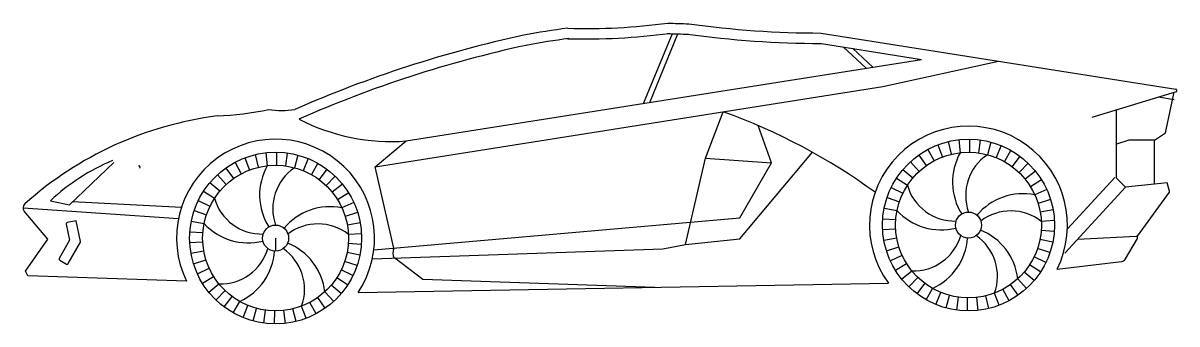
# Model space of a CAD drawing. Header units: millimetres. Extents: x 1005 to 5435, y 862 to 2018.
import ezdxf

# ---------------------------------------------------------------- set-up
doc = ezdxf.new("R2010")
doc.units = ezdxf.units.MM

# ---------------------------------------------------------------- blocks, each defined once
blk = doc.blocks.new('*U2')
blk.add_line((14.9, 20.1), (-14.9, -20.1))
blk = doc.blocks.new('*U3')
at = {"color": 0, "linetype": 'ByBlock', "lineweight": -2, "transparency": 16777216}
for p, rotation in [((1902.4, 1487.9), 50.39999999999988), ((1940.1, 1494.6), 43.19999999999989), ((1978.3, 1496.6), 35.99999999999991), ((2016.5, 1493.7), 28.7999999999999), ((2054.1, 1486.1), 21.59999999999989), ((1831, 1460.5), 64.79999999999986), ((1865.8, 1476.5), 57.59999999999989), ((2090.4, 1473.8), 14.39999999999991), ((2124.8, 1457.1), 7.199999999999878), ((1768.6, 1416.3), 79.19999999999983), ((1798.4, 1440.4), 71.99999999999982), ((2186.1, 1411.5), 352.799999999999), ((1719.2, 1358), 93.59999999999982), ((1742.1, 1388.7), 86.39999999999982), ((2212, 1383.2), 345.5999999999989), ((2234.2, 1352), 338.3999999999989), ((1700.3, 1324.7), 100.7999999999998), ((2252.2, 1318.2), 331.1999999999989), ((1685.8, 1289.2), 107.9999999999997), ((2265.9, 1282.4), 323.999999999999), ((1675.9, 1252.2), 115.1999999999997), ((2275, 1245.2), 316.799999999999), ((1670.2, 1176), 129.5999999999997), ((1670.6, 1214.3), 122.3999999999997), ((2279.4, 1207.2), 309.599999999999), ((1674.5, 1137.9), 136.7999999999996), ((2273.7, 1130.9), 295.199999999999), ((2278.9, 1168.9), 302.3999999999991), ((1683.6, 1100.7), 143.9999999999996), ((2263.7, 1094), 287.9999999999991), ((1697.3, 1064.9), 151.1999999999996), ((2249.2, 1058.5), 280.7999999999991), ((1715.4, 1031.2), 158.3999999999996), ((1737.5, 999.9), 165.5999999999995), ((2230.4, 1025.2), 273.5999999999991), ((1763.4, 971.7), 172.7999999999995), ((2181, 966.8), 259.1999999999991), ((2207.5, 994.4), 266.3999999999991), ((1792.6, 946.9), 180), ((1824.7, 926), 187.1999999999994), ((1859.2, 909.3), 194.3999999999993), ((2118.6, 922.6), 244.7999999999992), ((2151.2, 942.8), 251.9999999999992), ((1895.5, 897.1), 201.5999999999994), ((1933, 889.5), 208.7999999999994), ((1971.2, 886.6), 215.9999999999992), ((2009.5, 888.6), 223.1999999999992), ((2047.2, 895.3), 230.3999999999992), ((2083.7, 906.7), 237.5999999999993)]:
    blk.add_blockref('*U2', p, dxfattribs=dict(at, rotation=rotation))
blk.add_blockref('*U2', (2156.9, 1436.2), dxfattribs=at)
blk = doc.blocks.new('*U4')
for centre, radius, start, end in [((164.6, 4.8), 231.6, 150.7922, 211.9565), ((173.5, -47.4), 190, 124.0767, 199.3663)]:
    blk.add_arc(centre, radius, start, end)
blk = doc.blocks.new('*U5')
at = {"color": 0, "linetype": 'ByBlock', "lineweight": -2, "transparency": 16777216}
blk.add_blockref('*U4', (1980.5, 1352), dxfattribs=at)
for p, rotation in [((1824, 1246.6), 72), ((2129.1, 1235.7), 288), ((1875.9, 1065.2), 144), ((2064.4, 1058.4), 215.9999999999999)]:
    blk.add_blockref('*U4', p, dxfattribs=dict(at, rotation=rotation))
blk = doc.blocks.new('*U6')
blk.add_line((14.9, 20.1), (-14.9, -20.1))
blk = doc.blocks.new('*U8')
at = {"color": 0, "linetype": 'ByBlock', "lineweight": -2, "transparency": 16777216}
for p, rotation in [((1902.4, 1487.9), 50.39999999999988), ((1940.1, 1494.6), 43.19999999999989), ((1978.3, 1496.6), 35.99999999999991), ((2016.5, 1493.7), 28.7999999999999), ((2054.1, 1486.1), 21.59999999999989), ((1831, 1460.5), 64.79999999999986), ((1865.8, 1476.5), 57.59999999999989), ((2090.4, 1473.8), 14.39999999999991), ((2124.8, 1457.1), 7.199999999999878), ((1768.6, 1416.3), 79.19999999999983), ((1798.4, 1440.4), 71.99999999999982), ((2186.1, 1411.5), 352.799999999999), ((1719.2, 1358), 93.59999999999982), ((1742.1, 1388.7), 86.39999999999982), ((2212, 1383.2), 345.5999999999989), ((2234.2, 1352), 338.3999999999989), ((1700.3, 1324.7), 100.7999999999998), ((2252.2, 1318.2), 331.1999999999989), ((1685.8, 1289.2), 107.9999999999997), ((2265.9, 1282.4), 323.999999999999), ((1675.9, 1252.2), 115.1999999999997), ((2275, 1245.2), 316.799999999999), ((1670.2, 1176), 129.5999999999997), ((1670.6, 1214.3), 122.3999999999997), ((2279.4, 1207.2), 309.599999999999), ((1674.5, 1137.9), 136.7999999999996), ((2273.7, 1130.9), 295.199999999999), ((2278.9, 1168.9), 302.3999999999991), ((1683.6, 1100.7), 143.9999999999996), ((2263.7, 1094), 287.9999999999991), ((1697.3, 1064.9), 151.1999999999996), ((2249.2, 1058.5), 280.7999999999991), ((1715.4, 1031.2), 158.3999999999996), ((1737.5, 999.9), 165.5999999999995), ((2230.4, 1025.2), 273.5999999999991), ((1763.4, 971.7), 172.7999999999995), ((2181, 966.8), 259.1999999999991), ((2207.5, 994.4), 266.3999999999991), ((1792.6, 946.9), 180), ((1824.7, 926), 187.1999999999994), ((1859.2, 909.3), 194.3999999999993), ((2118.6, 922.6), 244.7999999999992), ((2151.2, 942.8), 251.9999999999992), ((1895.5, 897.1), 201.5999999999994), ((1933, 889.5), 208.7999999999994), ((1971.2, 886.6), 215.9999999999992), ((2009.5, 888.6), 223.1999999999992), ((2047.2, 895.3), 230.3999999999992), ((2083.7, 906.7), 237.5999999999993)]:
    blk.add_blockref('*U6', p, dxfattribs=dict(at, rotation=rotation))
blk.add_blockref('*U6', (2156.9, 1436.2), dxfattribs=at)
blk = doc.blocks.new('*U9')
for centre, radius, start, end in [((164.6, 4.8), 231.6, 150.7922, 211.9565), ((173.5, -47.4), 190, 124.0767, 199.3663)]:
    blk.add_arc(centre, radius, start, end)
blk = doc.blocks.new('*U11')
at = {"color": 0, "linetype": 'ByBlock', "lineweight": -2, "transparency": 16777216}
blk.add_blockref('*U9', (1980.5, 1352), dxfattribs=at)
for p, rotation in [((1824, 1246.6), 72), ((2129.1, 1235.7), 288), ((1875.9, 1065.2), 144), ((2064.4, 1058.4), 215.9999999999999)]:
    blk.add_blockref('*U9', p, dxfattribs=dict(at, rotation=rotation))

msp = doc.modelspace()

# ---------------------------------------------------------------- linework, layer by layer
for p, q in [((3387.8, 1709), (3497.9, 1977.2)), ((3410.9, 1712.7), (3519.2, 1976.4)), ((4069.3, 1979.6), (5430.7, 1764)), ((4063.1, 1940.1), (4454.7, 1878)), ((4242.5, 1844.4), (4155.1, 1925.5)), ((4267.6, 1848.4), (4190.6, 1919.9)), ((2476.2, 1564.7), (4454.7, 1878)), ((4306.5, 1773.6), (4750, 1871.8)), ((2357.2, 1464.8), (4306.5, 1773.6)), ((5431.4, 1754.2), (5107.8, 1655.3)), ((5364.8, 1733.9), (5424.5, 1724.4)), ((5391.3, 1595.6), (5424.5, 1752.1)), ((5202.4, 1422), (5202.4, 1684.2)), ((3624.8, 1498.3), (3693.2, 1676.4)), ((3879.2, 1480.5), (3827.1, 1623.9)), ((5349.3, 1568.3), (5391.3, 1595.6)), ((2357.2, 1464.8), (2476.2, 1564.7)), ((5250.3, 1568.3), (5202.4, 1553.1)), ((5349.3, 1568.3), (5250.3, 1568.3)), ((5349.3, 1398.3), (5349.3, 1568.3)), ((3757.2, 1189), (4036, 1521.2)), ((1183.8, 1319.6), (1354.3, 1481.5)), ((2429.2, 1153), (2357.2, 1464.8)), ((3548.4, 1167), (3624.8, 1498.3)), ((3624.8, 1498.3), (3879.2, 1480.5)), ((3756.7, 1269.2), (3878.8, 1480.6)), ((5196.6, 1424.5), (5014.5, 1227)), ((5237.7, 1386.6), (5202.4, 1422)), ((5237.7, 1386.6), (5004.6, 1133.7)), ((5396.9, 1403.3), (5237.7, 1386.6)), ((5406.9, 1372.5), (5396.9, 1403.3)), ((1110.4, 1335.3), (1183.8, 1319.6)), ((1613.4, 1308.9), (1195.6, 1330.8)), ((5283.1, 1198.5), (5406.2, 1368)), ((1005.5, 1308.3), (1602.3, 1266.6)), ((1100.6, 1187.6), (1010.2, 1295.5)), ((2352.1, 1146.3), (3756.7, 1269.2)), ((5278.5, 1198), (5053, 1186.2)), ((1014.6, 1064.8), (1100.6, 1187.6)), ((1974.8, 1191.6), (1974.8, 1141.6)), ((3462, 1150.2), (3548.4, 1167)), ((3548.4, 1167), (3757.2, 1189)), ((5237.7, 1111.9), (5283.1, 1190.6)), ((2346.2, 1111.3), (3462, 1150.2)), ((2540.4, 1033), (2432.6, 1114.3)), ((1023.4, 1046.8), (1014.6, 1064.8)), ((4974.6, 1071.6), (5222.8, 1102)), ((1633, 1025.5), (1023.4, 1046.8)), ((3430.1, 1002), (2540.4, 1033)), ((2291.8, 982.1), (4327.8, 1017.7))]:
    msp.add_line(p, q)
msp.add_lwpolyline([(1209.2, 1258.2), (1175, 1251, 0.414214), (1171.1, 1245), (1184.2, 1183.5), (1144.3, 1113, 0.414214), (1146.2, 1106.2), (1172.3, 1091.4, 0.414214), (1179.1, 1093.3), (1225.6, 1175.3, 0.183322), (1226.1, 1178.9), (1209.2, 1258.2)], format="xyb")
for centre, radius in [((4634.8, 1241.6), 330), ((1974.8, 1191.6), 330), ((4634.8, 1241.6), 280), ((1974.8, 1191.6), 280), ((4634.8, 1241.6), 50), ((1974.8, 1191.6), 50)]:
    msp.add_circle(centre, radius)
for centre, radius, start, end in [((3417.2, -572.2), 2590, 97.1193, 100.8807), ((3165.3, 4356.8), 2360, 268.3213, 277.6787), ((3742.2, 8362.5), 6350, 267.63908, 268.36092), ((4071.8, 5669.6), 3690, 262.0374, 269.9626), ((3884, -2467.1), 4540, 102.153, 113.847), ((3417.2, -572.2), 2550, 97.1193, 100.8807), ((3165.3, 4356.8), 2400, 268.3213, 277.6787), ((3742.2, 8362.5), 6390, 267.63908, 268.36092), ((4071.8, 5669.6), 3730, 262.0374, 269.9626), ((3884, -2467.1), 4500, 102.153, 113.847), ((5429.9, 1759), 5, 287, 81), ((1701.1, 2880), 1220, 272.2983, 281.7017), ((1998.5, 2067.1), 385, 262.5379, 277.4621), ((1925.7, 302.3), 1370, 97.3669, 131.8226), ((2418.4, 2330.4), 767.9, 242.5769, 274.3217), ((2922.7, -482), 2291.8, 53.8009, 70.3546), ((4634.8, 1241.6), 380, 333.425, 216.1063), ((1974.8, 1191.6), 380, 326.5489, 205.9152), ((1665.9, 738.9), 815, 112.8886, 132.9635), ((1449.6, 1463.9), 5, 313.5187, 112.8886), ((5402.1, 1370.9), 5, 324, 18), ((1025.5, 1308.3), 20, 131.8226, 220), ((5278.8, 1193.1), 5, 330, 93), ((2465.2, 1134.9), 40.4, 153.2448, 210.7552), ((5220.4, 1121.9), 20, 277, 330)]:
    msp.add_arc(centre, radius, start, end)

# ---------------------------------------------------------------- block references
for name, p in [('*U8', (2660, 50)), ('*U3', (0, 0)), ('*U11', (2660, 50)), ('*U5', (0, 0))]:
    msp.add_blockref(name, p)

doc.saveas('drawing.dxf')
